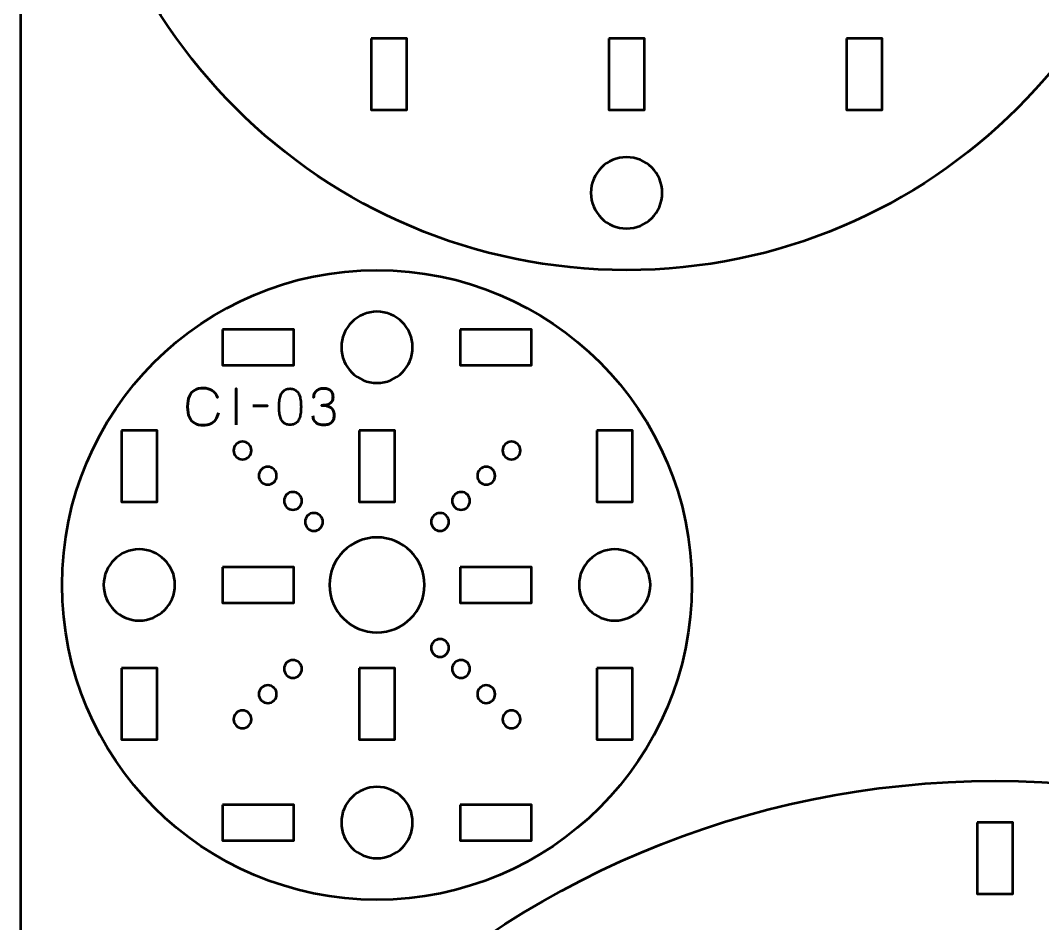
# Model space of a CAD drawing. Header units: centimetres. Extents: x -21 to 0, y -29.7 to 0.
# Drawn here: x -21 to -12.4, y -15.1 to -7.5 of the extents above; entities that cross this region are included whole.
import ezdxf

# ---------------------------------------------------------------- set-up
doc = ezdxf.new("R2010")
doc.units = ezdxf.units.CM
doc.header["$MEASUREMENT"] = 0
doc.layers.add('Layer 1', color=7, linetype='Continuous')

msp = doc.modelspace()

# ---------------------------------------------------------------- linework, layer by layer
at = {"layer": 'Layer 1', "color": 2, "lineweight": 53}
for centre, major_axis in [((-15.9, -4.95004), (0, 4.65)), ((-18, -12.25), (0, 2.65)), ((-12.79999, -21.55003), (0, 7.65))]:
    msp.add_ellipse(centre, major_axis=major_axis, ratio=1, dxfattribs=at)
at = {"layer": 'Layer 1', "color": 22, "lineweight": 53}
msp.add_open_spline([(-21.00003, -29.19995), (-21.00003, -29.19995), (-21.00003, -0.49992), (-21.00003, -0.49992), (-21.00003, -0.49992), (-21.00003, -0.22295), (-20.77694, 0.00004), (-20.49994, 0.00004), (-20.49994, 0.00004), (-20.49994, 0.00004), (-0.50008, 0.00004), (-0.50008, 0.00004), (-0.50008, 0.00004), (-0.22294, 0.00004), (0.00002, -0.22295), (0.00002, -0.49992), (0.00002, -0.49992), (0.00002, -0.49992), (0.00002, -29.19995), (0.00002, -29.19995), (0.00002, -29.19995), (0.00002, -29.47695), (-0.22294, -29.70004), (-0.50008, -29.70004), (-0.50008, -29.70004), (-0.50008, -29.70004), (-20.49994, -29.70004), (-20.49994, -29.70004), (-20.49994, -29.70004), (-20.77694, -29.70004), (-21.00003, -29.47695), (-21.00003, -29.19995)], degree=3, knots=[0, 0, 0, 0, 0.125, 0.125, 0.125, 0.125, 0.25, 0.25, 0.25, 0.25, 0.375, 0.375, 0.375, 0.375, 0.5, 0.5, 0.5, 0.5, 0.625, 0.625, 0.625, 0.625, 0.75, 0.75, 0.75, 0.75, 0.875, 0.875, 0.875, 0.875, 1, 1, 1, 1], dxfattribs=at)
at = {"layer": 'Layer 1', "lineweight": 53}
for points in [[(-18.04997, -7.64999), (-18.04997, -7.64999), (-17.74997, -7.64999), (-17.74997, -7.64999), (-17.74997, -7.64999), (-17.74997, -7.64999), (-17.74997, -8.24999), (-17.74997, -8.24999), (-17.74997, -8.24999), (-17.74997, -8.24999), (-18.04997, -8.24999), (-18.04997, -8.24999), (-18.04997, -8.24999), (-18.04997, -8.24999), (-18.04997, -7.64999), (-18.04997, -7.64999)], [(-16.05004, -7.64999), (-16.05004, -7.64999), (-15.75004, -7.64999), (-15.75004, -7.64999), (-15.75004, -7.64999), (-15.75004, -7.64999), (-15.75004, -8.24999), (-15.75004, -8.24999), (-15.75004, -8.24999), (-15.75004, -8.24999), (-16.05004, -8.24999), (-16.05004, -8.24999), (-16.05004, -8.24999), (-16.05004, -8.24999), (-16.05004, -7.64999), (-16.05004, -7.64999)], [(-14.04994, -7.64999), (-14.04994, -7.64999), (-13.74993, -7.64999), (-13.74993, -7.64999), (-13.74993, -7.64999), (-13.74993, -7.64999), (-13.74993, -8.24999), (-13.74993, -8.24999), (-13.74993, -8.24999), (-13.74993, -8.24999), (-14.04994, -8.24999), (-14.04994, -8.24999), (-14.04994, -8.24999), (-14.04994, -8.24999), (-14.04994, -7.64999), (-14.04994, -7.64999)], [(-15.59997, -8.95001), (-15.59997, -9.11564), (-15.73431, -9.25001), (-15.89996, -9.25001), (-15.89996, -9.25001), (-16.06559, -9.25001), (-16.19997, -9.11564), (-16.19997, -8.95001), (-16.19997, -8.95001), (-16.19997, -8.78424), (-16.06559, -8.65001), (-15.89996, -8.65001), (-15.89996, -8.65001), (-15.73431, -8.65001), (-15.59997, -8.78424), (-15.59997, -8.95001)], [(-17.69997, -10.25), (-17.69997, -10.41563), (-17.83431, -10.55001), (-17.99996, -10.55001), (-17.99996, -10.55001), (-18.16559, -10.55001), (-18.29997, -10.41563), (-18.29997, -10.25), (-18.29997, -10.25), (-18.29997, -10.08423), (-18.16559, -9.95), (-17.99996, -9.95), (-17.99996, -9.95), (-17.83431, -9.95), (-17.69997, -10.08423), (-17.69997, -10.25)], [(-19.29999, -10.09993), (-19.29999, -10.09993), (-18.69998, -10.09993), (-18.69998, -10.09993), (-18.69998, -10.09993), (-18.69998, -10.09993), (-18.69998, -10.39993), (-18.69998, -10.39993), (-18.69998, -10.39993), (-18.69998, -10.39993), (-19.29999, -10.39993), (-19.29999, -10.39993), (-19.29999, -10.39993), (-19.29999, -10.39993), (-19.29999, -10.09993), (-19.29999, -10.09993)], [(-17.29992, -10.09993), (-17.29992, -10.09993), (-16.69992, -10.09993), (-16.69992, -10.09993), (-16.69992, -10.09993), (-16.69992, -10.09993), (-16.69992, -10.39993), (-16.69992, -10.39993), (-16.69992, -10.39993), (-16.69992, -10.39993), (-17.29992, -10.39993), (-17.29992, -10.39993), (-17.29992, -10.39993), (-17.29992, -10.39993), (-17.29992, -10.09993), (-17.29992, -10.09993)], [(-20.14997, -10.94991), (-20.14997, -10.94991), (-19.84997, -10.94991), (-19.84997, -10.94991), (-19.84997, -10.94991), (-19.84997, -10.94991), (-19.84997, -11.54992), (-19.84997, -11.54992), (-19.84997, -11.54992), (-19.84997, -11.54992), (-20.14997, -11.54992), (-20.14997, -11.54992), (-20.14997, -11.54992), (-20.14997, -11.54992), (-20.14997, -10.94991), (-20.14997, -10.94991)], [(-18.15004, -10.94991), (-18.15004, -10.94991), (-17.85004, -10.94991), (-17.85004, -10.94991), (-17.85004, -10.94991), (-17.85004, -10.94991), (-17.85004, -11.54992), (-17.85004, -11.54992), (-17.85004, -11.54992), (-17.85004, -11.54992), (-18.15004, -11.54992), (-18.15004, -11.54992), (-18.15004, -11.54992), (-18.15004, -11.54992), (-18.15004, -10.94991), (-18.15004, -10.94991)], [(-16.14994, -10.94991), (-16.14994, -10.94991), (-15.84993, -10.94991), (-15.84993, -10.94991), (-15.84993, -10.94991), (-15.84993, -10.94991), (-15.84993, -11.54992), (-15.84993, -11.54992), (-15.84993, -11.54992), (-15.84993, -11.54992), (-16.14994, -11.54992), (-16.14994, -11.54992), (-16.14994, -11.54992), (-16.14994, -11.54992), (-16.14994, -10.94991), (-16.14994, -10.94991)], [(-17.59996, -12.24994), (-17.59996, -12.47082), (-17.77908, -12.64994), (-17.99996, -12.64994), (-17.99996, -12.64994), (-18.2208, -12.64994), (-18.39998, -12.47082), (-18.39998, -12.24994), (-18.39998, -12.24994), (-18.39998, -12.0291), (-18.2208, -11.84992), (-17.99996, -11.84992), (-17.99996, -11.84992), (-17.77908, -11.84992), (-17.59996, -12.0291), (-17.59996, -12.24994)], [(-19.69989, -12.24994), (-19.69989, -12.41559), (-19.83427, -12.54993), (-19.9999, -12.54993), (-19.9999, -12.54993), (-20.16567, -12.54993), (-20.2999, -12.41559), (-20.2999, -12.24994), (-20.2999, -12.24994), (-20.2999, -12.08431), (-20.16567, -11.94993), (-19.9999, -11.94993), (-19.9999, -11.94993), (-19.83427, -11.94993), (-19.69989, -12.08431), (-19.69989, -12.24994)], [(-15.7, -12.24994), (-15.7, -12.41559), (-15.83424, -12.54993), (-16.00001, -12.54993), (-16.00001, -12.54993), (-16.16567, -12.54993), (-16.30001, -12.41559), (-16.30001, -12.24994), (-16.30001, -12.24994), (-16.30001, -12.08431), (-16.16567, -11.94993), (-16.00001, -11.94993), (-16.00001, -11.94993), (-15.83424, -11.94993), (-15.7, -12.08431), (-15.7, -12.24994)], [(-19.29999, -12.09986), (-19.29999, -12.09986), (-18.69998, -12.09986), (-18.69998, -12.09986), (-18.69998, -12.09986), (-18.69998, -12.09986), (-18.69998, -12.39986), (-18.69998, -12.39986), (-18.69998, -12.39986), (-18.69998, -12.39986), (-19.29999, -12.39986), (-19.29999, -12.39986), (-19.29999, -12.39986), (-19.29999, -12.39986), (-19.29999, -12.09986), (-19.29999, -12.09986)], [(-17.29992, -12.09986), (-17.29992, -12.09986), (-16.69992, -12.09986), (-16.69992, -12.09986), (-16.69992, -12.09986), (-16.69992, -12.09986), (-16.69992, -12.39986), (-16.69992, -12.39986), (-16.69992, -12.39986), (-16.69992, -12.39986), (-17.29992, -12.39986), (-17.29992, -12.39986), (-17.29992, -12.39986), (-17.29992, -12.39986), (-17.29992, -12.09986), (-17.29992, -12.09986)], [(-20.14997, -12.94998), (-20.14997, -12.94998), (-19.84997, -12.94998), (-19.84997, -12.94998), (-19.84997, -12.94998), (-19.84997, -12.94998), (-19.84997, -13.54998), (-19.84997, -13.54998), (-19.84997, -13.54998), (-19.84997, -13.54998), (-20.14997, -13.54998), (-20.14997, -13.54998), (-20.14997, -13.54998), (-20.14997, -13.54998), (-20.14997, -12.94998), (-20.14997, -12.94998)], [(-18.15004, -12.94998), (-18.15004, -12.94998), (-17.85004, -12.94998), (-17.85004, -12.94998), (-17.85004, -12.94998), (-17.85004, -12.94998), (-17.85004, -13.54998), (-17.85004, -13.54998), (-17.85004, -13.54998), (-17.85004, -13.54998), (-18.15004, -13.54998), (-18.15004, -13.54998), (-18.15004, -13.54998), (-18.15004, -13.54998), (-18.15004, -12.94998), (-18.15004, -12.94998)], [(-16.14994, -12.94998), (-16.14994, -12.94998), (-15.84993, -12.94998), (-15.84993, -12.94998), (-15.84993, -12.94998), (-15.84993, -12.94998), (-15.84993, -13.54998), (-15.84993, -13.54998), (-15.84993, -13.54998), (-15.84993, -13.54998), (-16.14994, -13.54998), (-16.14994, -13.54998), (-16.14994, -13.54998), (-16.14994, -13.54998), (-16.14994, -12.94998), (-16.14994, -12.94998)], [(-17.69997, -14.24989), (-17.69997, -14.41566), (-17.83431, -14.5499), (-17.99996, -14.5499), (-17.99996, -14.5499), (-18.16559, -14.5499), (-18.29997, -14.41566), (-18.29997, -14.24989), (-18.29997, -14.24989), (-18.29997, -14.08423), (-18.16559, -13.94989), (-17.99996, -13.94989), (-17.99996, -13.94989), (-17.83431, -13.94989), (-17.69997, -14.08423), (-17.69997, -14.24989)], [(-19.29999, -14.09996), (-19.29999, -14.09996), (-18.69998, -14.09996), (-18.69998, -14.09996), (-18.69998, -14.09996), (-18.69998, -14.09996), (-18.69998, -14.39997), (-18.69998, -14.39997), (-18.69998, -14.39997), (-18.69998, -14.39997), (-19.29999, -14.39997), (-19.29999, -14.39997), (-19.29999, -14.39997), (-19.29999, -14.39997), (-19.29999, -14.09996), (-19.29999, -14.09996)], [(-17.29992, -14.09996), (-17.29992, -14.09996), (-16.69992, -14.09996), (-16.69992, -14.09996), (-16.69992, -14.09996), (-16.69992, -14.09996), (-16.69992, -14.39997), (-16.69992, -14.39997), (-16.69992, -14.39997), (-16.69992, -14.39997), (-17.29992, -14.39997), (-17.29992, -14.39997), (-17.29992, -14.39997), (-17.29992, -14.39997), (-17.29992, -14.09996), (-17.29992, -14.09996)], [(-12.94995, -14.24998), (-12.94995, -14.24998), (-12.64995, -14.24998), (-12.64995, -14.24998), (-12.64995, -14.24998), (-12.64995, -14.24998), (-12.64995, -14.84999), (-12.64995, -14.84999), (-12.64995, -14.84999), (-12.64995, -14.84999), (-12.94995, -14.84999), (-12.94995, -14.84999), (-12.94995, -14.84999), (-12.94995, -14.84999), (-12.94995, -14.24998), (-12.94995, -14.24998)]]:
    msp.add_open_spline(points, degree=3, knots=[0, 0, 0, 0, 0.25, 0.25, 0.25, 0.25, 0.5, 0.5, 0.5, 0.5, 0.75, 0.75, 0.75, 0.75, 1, 1, 1, 1], dxfattribs=at)
at = {"layer": 'Layer 1', "color": 30, "lineweight": 53}
for points, knots in [([(-19.33485, -10.80033), (-19.33937, -10.82453), (-19.34727, -10.8445), (-19.35835, -10.86016), (-19.35835, -10.86016), (-19.36949, -10.87576), (-19.38375, -10.88733), (-19.4011, -10.89488), (-19.4011, -10.89488), (-19.41839, -10.90243), (-19.43871, -10.90624), (-19.46185, -10.90617), (-19.46185, -10.90617), (-19.49, -10.90624), (-19.51392, -10.9008), (-19.53354, -10.88973), (-19.53354, -10.88973), (-19.55315, -10.87872), (-19.56811, -10.86172), (-19.57841, -10.83865), (-19.57841, -10.83865), (-19.58871, -10.81557), (-19.59386, -10.78601), (-19.59393, -10.74996), (-19.59393, -10.74996), (-19.59386, -10.71405), (-19.58871, -10.68455), (-19.57841, -10.66148), (-19.57841, -10.66148), (-19.56811, -10.63841), (-19.55315, -10.62134), (-19.53354, -10.61026), (-19.53354, -10.61026), (-19.51392, -10.59918), (-19.49, -10.59368), (-19.46185, -10.59375), (-19.46185, -10.59375), (-19.43172, -10.59368), (-19.40647, -10.6001), (-19.38615, -10.61301), (-19.38615, -10.61301), (-19.3659, -10.62592), (-19.35101, -10.64589), (-19.34163, -10.67291), (-19.34163, -10.67291), (-19.35101, -10.64589), (-19.3659, -10.62592), (-19.38615, -10.61301), (-19.38615, -10.61301), (-19.40647, -10.6001), (-19.43172, -10.59368), (-19.46185, -10.59375), (-19.46185, -10.59375), (-19.49, -10.59368), (-19.51392, -10.59918), (-19.53354, -10.61026), (-19.53354, -10.61026), (-19.55315, -10.62134), (-19.56811, -10.63841), (-19.57841, -10.66148), (-19.57841, -10.66148), (-19.58871, -10.68455), (-19.59386, -10.71405), (-19.59393, -10.74996), (-19.59393, -10.74996), (-19.59386, -10.78601), (-19.58871, -10.81557), (-19.57841, -10.83865), (-19.57841, -10.83865), (-19.56811, -10.86172), (-19.55315, -10.87872), (-19.53354, -10.88973), (-19.53354, -10.88973), (-19.51392, -10.9008), (-19.49, -10.90624), (-19.46185, -10.90617), (-19.46185, -10.90617), (-19.43871, -10.90624), (-19.41839, -10.90243), (-19.4011, -10.89488), (-19.4011, -10.89488), (-19.38375, -10.88733), (-19.36949, -10.87576), (-19.35835, -10.86016), (-19.35835, -10.86016), (-19.34727, -10.8445), (-19.33937, -10.82453), (-19.33485, -10.80033)], [0, 0, 0, 0, 0.0454545, 0.0454545, 0.0454545, 0.0454545, 0.0909091, 0.0909091, 0.0909091, 0.0909091, 0.1363636, 0.1363636, 0.1363636, 0.1363636, 0.1818182, 0.1818182, 0.1818182, 0.1818182, 0.2272727, 0.2272727, 0.2272727, 0.2272727, 0.2727273, 0.2727273, 0.2727273, 0.2727273, 0.3181818, 0.3181818, 0.3181818, 0.3181818, 0.3636364, 0.3636364, 0.3636364, 0.3636364, 0.4090909, 0.4090909, 0.4090909, 0.4090909, 0.4545455, 0.4545455, 0.4545455, 0.4545455, 0.5, 0.5, 0.5, 0.5, 0.5454545, 0.5454545, 0.5454545, 0.5454545, 0.5909091, 0.5909091, 0.5909091, 0.5909091, 0.6363636, 0.6363636, 0.6363636, 0.6363636, 0.6818182, 0.6818182, 0.6818182, 0.6818182, 0.7272727, 0.7272727, 0.7272727, 0.7272727, 0.7727273, 0.7727273, 0.7727273, 0.7727273, 0.8181818, 0.8181818, 0.8181818, 0.8181818, 0.8636364, 0.8636364, 0.8636364, 0.8636364, 0.9090909, 0.9090909, 0.9090909, 0.9090909, 0.9545455, 0.9545455, 0.9545455, 0.9545455, 1, 1, 1, 1]), ([(-19.18499, -10.90278), (-19.18499, -10.90278), (-19.18499, -10.59756), (-19.18499, -10.59756), (-19.18499, -10.59756), (-19.18499, -10.59756), (-19.18499, -10.90278), (-19.18499, -10.90278)], [0, 0, 0, 0, 0.5, 0.5, 0.5, 0.5, 1, 1, 1, 1]), ([(-18.7316, -10.90278), (-18.71679, -10.90271), (-18.70402, -10.9001), (-18.69336, -10.89502), (-18.69336, -10.89502), (-18.68278, -10.88994), (-18.67396, -10.88267), (-18.66691, -10.87343), (-18.66691, -10.87343), (-18.65992, -10.86412), (-18.65442, -10.85311), (-18.65033, -10.84041), (-18.65033, -10.84041), (-18.6463, -10.82771), (-18.64341, -10.81381), (-18.64179, -10.79857), (-18.64179, -10.79857), (-18.64009, -10.78333), (-18.63925, -10.76731), (-18.63932, -10.75038), (-18.63932, -10.75038), (-18.63925, -10.73352), (-18.64009, -10.7175), (-18.64179, -10.70233), (-18.64179, -10.70233), (-18.64341, -10.68716), (-18.6463, -10.67319), (-18.65033, -10.66049), (-18.65033, -10.66049), (-18.65442, -10.64786), (-18.65992, -10.63686), (-18.66691, -10.62747), (-18.66691, -10.62747), (-18.67396, -10.61816), (-18.68278, -10.61089), (-18.69336, -10.60581), (-18.69336, -10.60581), (-18.70402, -10.60066), (-18.71679, -10.59805), (-18.7316, -10.59798), (-18.7316, -10.59798), (-18.74642, -10.59805), (-18.75919, -10.60066), (-18.76985, -10.60581), (-18.76985, -10.60581), (-18.78043, -10.61089), (-18.78925, -10.61816), (-18.7963, -10.62747), (-18.7963, -10.62747), (-18.80329, -10.63686), (-18.80879, -10.64786), (-18.81288, -10.66049), (-18.81288, -10.66049), (-18.81691, -10.67319), (-18.8198, -10.68716), (-18.82142, -10.70233), (-18.82142, -10.70233), (-18.82311, -10.7175), (-18.82396, -10.73352), (-18.82389, -10.75038), (-18.82389, -10.75038), (-18.82396, -10.76731), (-18.82311, -10.78333), (-18.82142, -10.79857), (-18.82142, -10.79857), (-18.8198, -10.81381), (-18.81691, -10.82771), (-18.81288, -10.84041), (-18.81288, -10.84041), (-18.80879, -10.85311), (-18.80329, -10.86412), (-18.7963, -10.87343), (-18.7963, -10.87343), (-18.78925, -10.88267), (-18.78043, -10.88994), (-18.76985, -10.89502), (-18.76985, -10.89502), (-18.75919, -10.9001), (-18.74642, -10.90271), (-18.7316, -10.90278)], [0, 0, 0, 0, 0.05, 0.05, 0.05, 0.05, 0.1, 0.1, 0.1, 0.1, 0.15, 0.15, 0.15, 0.15, 0.2, 0.2, 0.2, 0.2, 0.25, 0.25, 0.25, 0.25, 0.3, 0.3, 0.3, 0.3, 0.35, 0.35, 0.35, 0.35, 0.4, 0.4, 0.4, 0.4, 0.45, 0.45, 0.45, 0.45, 0.5, 0.5, 0.5, 0.5, 0.55, 0.55, 0.55, 0.55, 0.6, 0.6, 0.6, 0.6, 0.65, 0.65, 0.65, 0.65, 0.7, 0.7, 0.7, 0.7, 0.75, 0.75, 0.75, 0.75, 0.8, 0.8, 0.8, 0.8, 0.85, 0.85, 0.85, 0.85, 0.9, 0.9, 0.9, 0.9, 0.95, 0.95, 0.95, 0.95, 1, 1, 1, 1]), ([(-18.7316, -10.90278), (-18.71679, -10.90271), (-18.70402, -10.9001), (-18.69336, -10.89502), (-18.69336, -10.89502), (-18.68278, -10.88994), (-18.67396, -10.88267), (-18.66691, -10.87343), (-18.66691, -10.87343), (-18.65992, -10.86412), (-18.65442, -10.85311), (-18.65033, -10.84041), (-18.65033, -10.84041), (-18.6463, -10.82771), (-18.64341, -10.81381), (-18.64179, -10.79857), (-18.64179, -10.79857), (-18.64009, -10.78333), (-18.63925, -10.76731), (-18.63932, -10.75038), (-18.63932, -10.75038), (-18.63925, -10.73352), (-18.64009, -10.7175), (-18.64179, -10.70233), (-18.64179, -10.70233), (-18.64341, -10.68716), (-18.6463, -10.67319), (-18.65033, -10.66049), (-18.65033, -10.66049), (-18.65442, -10.64786), (-18.65992, -10.63686), (-18.66691, -10.62747), (-18.66691, -10.62747), (-18.67396, -10.61816), (-18.68278, -10.61089), (-18.69336, -10.60581), (-18.69336, -10.60581), (-18.70402, -10.60066), (-18.71679, -10.59805), (-18.7316, -10.59798), (-18.7316, -10.59798), (-18.74642, -10.59805), (-18.75919, -10.60066), (-18.76985, -10.60581), (-18.76985, -10.60581), (-18.78043, -10.61089), (-18.78925, -10.61816), (-18.7963, -10.62747), (-18.7963, -10.62747), (-18.80329, -10.63686), (-18.80879, -10.64786), (-18.81288, -10.66049), (-18.81288, -10.66049), (-18.81691, -10.67319), (-18.8198, -10.68716), (-18.82142, -10.70233), (-18.82142, -10.70233), (-18.82311, -10.7175), (-18.82396, -10.73352), (-18.82389, -10.75038), (-18.82389, -10.75038), (-18.82396, -10.76731), (-18.82311, -10.78333), (-18.82142, -10.79857), (-18.82142, -10.79857), (-18.8198, -10.81381), (-18.81691, -10.82771), (-18.81288, -10.84041), (-18.81288, -10.84041), (-18.80879, -10.85311), (-18.80329, -10.86412), (-18.7963, -10.87343), (-18.7963, -10.87343), (-18.78925, -10.88267), (-18.78043, -10.88994), (-18.76985, -10.89502), (-18.76985, -10.89502), (-18.75919, -10.9001), (-18.74642, -10.90271), (-18.7316, -10.90278)], [0, 0, 0, 0, 0.05, 0.05, 0.05, 0.05, 0.1, 0.1, 0.1, 0.1, 0.15, 0.15, 0.15, 0.15, 0.2, 0.2, 0.2, 0.2, 0.25, 0.25, 0.25, 0.25, 0.3, 0.3, 0.3, 0.3, 0.35, 0.35, 0.35, 0.35, 0.4, 0.4, 0.4, 0.4, 0.45, 0.45, 0.45, 0.45, 0.5, 0.5, 0.5, 0.5, 0.55, 0.55, 0.55, 0.55, 0.6, 0.6, 0.6, 0.6, 0.65, 0.65, 0.65, 0.65, 0.7, 0.7, 0.7, 0.7, 0.75, 0.75, 0.75, 0.75, 0.8, 0.8, 0.8, 0.8, 0.85, 0.85, 0.85, 0.85, 0.9, 0.9, 0.9, 0.9, 0.95, 0.95, 0.95, 0.95, 1, 1, 1, 1]), ([(-18.53899, -10.82616), (-18.53892, -10.8414), (-18.53539, -10.85466), (-18.52841, -10.86616), (-18.52841, -10.86616), (-18.52142, -10.87759), (-18.51147, -10.88655), (-18.49849, -10.89297), (-18.49849, -10.89297), (-18.48551, -10.89939), (-18.46992, -10.90264), (-18.45178, -10.90278), (-18.45178, -10.90278), (-18.43817, -10.90278), (-18.42582, -10.90137), (-18.4146, -10.89841), (-18.4146, -10.89841), (-18.40345, -10.89544), (-18.39386, -10.89086), (-18.38574, -10.88458), (-18.38574, -10.88458), (-18.37763, -10.8783), (-18.37142, -10.87018), (-18.36698, -10.86031), (-18.36698, -10.86031), (-18.3626, -10.85036), (-18.36042, -10.83843), (-18.36035, -10.82446), (-18.36035, -10.82446), (-18.36027, -10.80584), (-18.36408, -10.7901), (-18.37163, -10.77733), (-18.37163, -10.77733), (-18.37918, -10.76456), (-18.3909, -10.75497), (-18.40663, -10.74841), (-18.40663, -10.74841), (-18.42236, -10.74184), (-18.44254, -10.73853), (-18.46702, -10.73853), (-18.46702, -10.73853), (-18.44875, -10.7386), (-18.43344, -10.73691), (-18.42095, -10.73345), (-18.42095, -10.73345), (-18.40853, -10.72999), (-18.39859, -10.72512), (-18.39111, -10.71877), (-18.39111, -10.71877), (-18.38363, -10.71249), (-18.3782, -10.70501), (-18.37495, -10.69641), (-18.37495, -10.69641), (-18.37163, -10.68787), (-18.37001, -10.67849), (-18.37008, -10.66826), (-18.37008, -10.66826), (-18.37001, -10.65802), (-18.37142, -10.64857), (-18.37424, -10.63982), (-18.37424, -10.63982), (-18.377, -10.63107), (-18.38151, -10.62338), (-18.38765, -10.61682), (-18.38765, -10.61682), (-18.39379, -10.61026), (-18.4019, -10.60511), (-18.41185, -10.60144), (-18.41185, -10.60144), (-18.42187, -10.59777), (-18.43408, -10.59594), (-18.4484, -10.59587), (-18.4484, -10.59587), (-18.46265, -10.59594), (-18.47514, -10.59805), (-18.48572, -10.60215), (-18.48572, -10.60215), (-18.49638, -10.60624), (-18.50512, -10.61181), (-18.51218, -10.61894), (-18.51218, -10.61894), (-18.51916, -10.62606), (-18.52439, -10.63418), (-18.52784, -10.64335), (-18.52784, -10.64335), (-18.53137, -10.65252), (-18.53306, -10.66226), (-18.53306, -10.67249), (-18.53306, -10.67249), (-18.53306, -10.66226), (-18.53137, -10.65252), (-18.52784, -10.64335), (-18.52784, -10.64335), (-18.52439, -10.63418), (-18.51916, -10.62606), (-18.51218, -10.61894), (-18.51218, -10.61894), (-18.50512, -10.61181), (-18.49638, -10.60624), (-18.48572, -10.60215), (-18.48572, -10.60215), (-18.47514, -10.59805), (-18.46265, -10.59594), (-18.4484, -10.59587), (-18.4484, -10.59587), (-18.43408, -10.59594), (-18.42187, -10.59777), (-18.41185, -10.60144), (-18.41185, -10.60144), (-18.4019, -10.60511), (-18.39379, -10.61026), (-18.38765, -10.61682), (-18.38765, -10.61682), (-18.38151, -10.62338), (-18.377, -10.63107), (-18.37424, -10.63982), (-18.37424, -10.63982), (-18.37142, -10.64857), (-18.37001, -10.65802), (-18.37008, -10.66826), (-18.37008, -10.66826), (-18.37001, -10.67849), (-18.37163, -10.68787), (-18.37495, -10.69641), (-18.37495, -10.69641), (-18.3782, -10.70501), (-18.38363, -10.71249), (-18.39111, -10.71877), (-18.39111, -10.71877), (-18.39859, -10.72512), (-18.40853, -10.72999), (-18.42095, -10.73345), (-18.42095, -10.73345), (-18.43344, -10.73691), (-18.44875, -10.7386), (-18.46702, -10.73853), (-18.46702, -10.73853), (-18.44254, -10.73853), (-18.42236, -10.74184), (-18.40663, -10.74841), (-18.40663, -10.74841), (-18.3909, -10.75497), (-18.37918, -10.76456), (-18.37163, -10.77733), (-18.37163, -10.77733), (-18.36408, -10.7901), (-18.36027, -10.80584), (-18.36035, -10.82446), (-18.36035, -10.82446), (-18.36042, -10.83843), (-18.3626, -10.85036), (-18.36698, -10.86031), (-18.36698, -10.86031), (-18.37142, -10.87018), (-18.37763, -10.8783), (-18.38574, -10.88458), (-18.38574, -10.88458), (-18.39386, -10.89086), (-18.40345, -10.89544), (-18.4146, -10.89841), (-18.4146, -10.89841), (-18.42582, -10.90137), (-18.43817, -10.90278), (-18.45178, -10.90278), (-18.45178, -10.90278), (-18.46992, -10.90264), (-18.48551, -10.89939), (-18.49849, -10.89297), (-18.49849, -10.89297), (-18.51147, -10.88655), (-18.52142, -10.87759), (-18.52841, -10.86616), (-18.52841, -10.86616), (-18.53539, -10.85466), (-18.53892, -10.8414), (-18.53899, -10.82616)], [0, 0, 0, 0, 0.0227273, 0.0227273, 0.0227273, 0.0227273, 0.0454545, 0.0454545, 0.0454545, 0.0454545, 0.0681818, 0.0681818, 0.0681818, 0.0681818, 0.0909091, 0.0909091, 0.0909091, 0.0909091, 0.1136364, 0.1136364, 0.1136364, 0.1136364, 0.1363636, 0.1363636, 0.1363636, 0.1363636, 0.1590909, 0.1590909, 0.1590909, 0.1590909, 0.1818182, 0.1818182, 0.1818182, 0.1818182, 0.2045455, 0.2045455, 0.2045455, 0.2045455, 0.2272727, 0.2272727, 0.2272727, 0.2272727, 0.25, 0.25, 0.25, 0.25, 0.2727273, 0.2727273, 0.2727273, 0.2727273, 0.2954545, 0.2954545, 0.2954545, 0.2954545, 0.3181818, 0.3181818, 0.3181818, 0.3181818, 0.3409091, 0.3409091, 0.3409091, 0.3409091, 0.3636364, 0.3636364, 0.3636364, 0.3636364, 0.3863636, 0.3863636, 0.3863636, 0.3863636, 0.4090909, 0.4090909, 0.4090909, 0.4090909, 0.4318182, 0.4318182, 0.4318182, 0.4318182, 0.4545455, 0.4545455, 0.4545455, 0.4545455, 0.4772727, 0.4772727, 0.4772727, 0.4772727, 0.5, 0.5, 0.5, 0.5, 0.5227273, 0.5227273, 0.5227273, 0.5227273, 0.5454545, 0.5454545, 0.5454545, 0.5454545, 0.5681818, 0.5681818, 0.5681818, 0.5681818, 0.5909091, 0.5909091, 0.5909091, 0.5909091, 0.6136364, 0.6136364, 0.6136364, 0.6136364, 0.6363636, 0.6363636, 0.6363636, 0.6363636, 0.6590909, 0.6590909, 0.6590909, 0.6590909, 0.6818182, 0.6818182, 0.6818182, 0.6818182, 0.7045455, 0.7045455, 0.7045455, 0.7045455, 0.7272727, 0.7272727, 0.7272727, 0.7272727, 0.75, 0.75, 0.75, 0.75, 0.7727273, 0.7727273, 0.7727273, 0.7727273, 0.7954545, 0.7954545, 0.7954545, 0.7954545, 0.8181818, 0.8181818, 0.8181818, 0.8181818, 0.8409091, 0.8409091, 0.8409091, 0.8409091, 0.8636364, 0.8636364, 0.8636364, 0.8636364, 0.8863636, 0.8863636, 0.8863636, 0.8863636, 0.9090909, 0.9090909, 0.9090909, 0.9090909, 0.9318182, 0.9318182, 0.9318182, 0.9318182, 0.9545455, 0.9545455, 0.9545455, 0.9545455, 0.9772727, 0.9772727, 0.9772727, 0.9772727, 1, 1, 1, 1]), ([(-19.04402, -10.74318), (-19.04402, -10.74318), (-18.92083, -10.74318), (-18.92083, -10.74318), (-18.92083, -10.74318), (-18.92083, -10.74318), (-19.04402, -10.74318), (-19.04402, -10.74318)], [0, 0, 0, 0, 0.5, 0.5, 0.5, 0.5, 1, 1, 1, 1])]:
    msp.add_open_spline(points, degree=3, knots=knots, dxfattribs=at)
at = {"layer": 'Layer 1', "color": 250, "lineweight": 53}
for points in [[(-19.07831, -11.06557), (-19.04903, -11.09485), (-19.04903, -11.14236), (-19.07831, -11.17164), (-19.07831, -11.17164), (-19.10759, -11.20092), (-19.15509, -11.20092), (-19.18437, -11.17164), (-19.18437, -11.17164), (-19.21365, -11.14236), (-19.21365, -11.09485), (-19.18437, -11.06557), (-19.18437, -11.06557), (-19.15509, -11.03629), (-19.10759, -11.03629), (-19.07831, -11.06557)], [(-16.81557, -11.17164), (-16.84485, -11.20092), (-16.89235, -11.20092), (-16.92163, -11.17164), (-16.92163, -11.17164), (-16.95091, -11.14236), (-16.95091, -11.09485), (-16.92163, -11.06557), (-16.92163, -11.06557), (-16.89235, -11.03629), (-16.84485, -11.03629), (-16.81557, -11.06557), (-16.81557, -11.06557), (-16.78629, -11.09485), (-16.78629, -11.14236), (-16.81557, -11.17164)], [(-18.86618, -11.2777), (-18.8369, -11.30698), (-18.8369, -11.35449), (-18.86618, -11.38377), (-18.86618, -11.38377), (-18.89546, -11.41305), (-18.94296, -11.41305), (-18.97224, -11.38377), (-18.97224, -11.38377), (-19.00152, -11.35449), (-19.00152, -11.30698), (-18.97224, -11.2777), (-18.97224, -11.2777), (-18.94296, -11.24842), (-18.89546, -11.24842), (-18.86618, -11.2777)], [(-17.0277, -11.38377), (-17.05698, -11.41305), (-17.10448, -11.41305), (-17.13376, -11.38377), (-17.13376, -11.38377), (-17.16304, -11.35449), (-17.16304, -11.30698), (-17.13376, -11.2777), (-17.13376, -11.2777), (-17.10448, -11.24842), (-17.05698, -11.24842), (-17.0277, -11.2777), (-17.0277, -11.2777), (-16.99842, -11.30698), (-16.99842, -11.35449), (-17.0277, -11.38377)], [(-18.65404, -11.48984), (-18.62476, -11.51912), (-18.62476, -11.56662), (-18.65404, -11.5959), (-18.65404, -11.5959), (-18.68332, -11.62518), (-18.73083, -11.62518), (-18.76011, -11.5959), (-18.76011, -11.5959), (-18.78939, -11.56662), (-18.78939, -11.51912), (-18.76011, -11.48984), (-18.76011, -11.48984), (-18.73083, -11.46056), (-18.68332, -11.46056), (-18.65404, -11.48984)], [(-18.65404, -11.48984), (-18.62476, -11.51912), (-18.62476, -11.56662), (-18.65404, -11.5959), (-18.65404, -11.5959), (-18.68332, -11.62518), (-18.73083, -11.62518), (-18.76011, -11.5959), (-18.76011, -11.5959), (-18.78939, -11.56662), (-18.78939, -11.51912), (-18.76011, -11.48984), (-18.76011, -11.48984), (-18.73083, -11.46056), (-18.68332, -11.46056), (-18.65404, -11.48984)], [(-17.23983, -11.5959), (-17.26911, -11.62518), (-17.31662, -11.62518), (-17.3459, -11.5959), (-17.3459, -11.5959), (-17.37518, -11.56662), (-17.37518, -11.51912), (-17.3459, -11.48984), (-17.3459, -11.48984), (-17.31662, -11.46056), (-17.26911, -11.46056), (-17.23983, -11.48984), (-17.23983, -11.48984), (-17.21055, -11.51912), (-17.21055, -11.56662), (-17.23983, -11.5959)], [(-17.23983, -11.5959), (-17.26911, -11.62518), (-17.31662, -11.62518), (-17.3459, -11.5959), (-17.3459, -11.5959), (-17.37518, -11.56662), (-17.37518, -11.51912), (-17.3459, -11.48984), (-17.3459, -11.48984), (-17.31662, -11.46056), (-17.26911, -11.46056), (-17.23983, -11.48984), (-17.23983, -11.48984), (-17.21055, -11.51912), (-17.21055, -11.56662), (-17.23983, -11.5959)], [(-18.47727, -11.66661), (-18.44799, -11.69589), (-18.44799, -11.7434), (-18.47727, -11.77268), (-18.47727, -11.77268), (-18.50655, -11.80196), (-18.55405, -11.80196), (-18.58333, -11.77268), (-18.58333, -11.77268), (-18.61261, -11.7434), (-18.61261, -11.69589), (-18.58333, -11.66661), (-18.58333, -11.66661), (-18.55405, -11.63733), (-18.50655, -11.63733), (-18.47727, -11.66661)], [(-17.41661, -11.77268), (-17.44589, -11.80196), (-17.49339, -11.80196), (-17.52267, -11.77268), (-17.52267, -11.77268), (-17.55195, -11.7434), (-17.55195, -11.69589), (-17.52267, -11.66661), (-17.52267, -11.66661), (-17.49339, -11.63733), (-17.44589, -11.63733), (-17.41661, -11.66661), (-17.41661, -11.66661), (-17.38733, -11.69589), (-17.38733, -11.7434), (-17.41661, -11.77268)], [(-17.52267, -12.83334), (-17.55195, -12.80406), (-17.55195, -12.75655), (-17.52267, -12.72727), (-17.52267, -12.72727), (-17.49339, -12.69799), (-17.44589, -12.69799), (-17.41661, -12.72727), (-17.41661, -12.72727), (-17.38733, -12.75655), (-17.38733, -12.80406), (-17.41661, -12.83334), (-17.41661, -12.83334), (-17.44589, -12.86262), (-17.49339, -12.86262), (-17.52267, -12.83334)], [(-18.76011, -12.90405), (-18.73083, -12.87477), (-18.68332, -12.87477), (-18.65404, -12.90405), (-18.65404, -12.90405), (-18.62476, -12.93333), (-18.62476, -12.98084), (-18.65404, -13.01012), (-18.65404, -13.01012), (-18.68332, -13.0394), (-18.73083, -13.0394), (-18.76011, -13.01012), (-18.76011, -13.01012), (-18.78939, -12.98084), (-18.78939, -12.93333), (-18.76011, -12.90405)], [(-18.76011, -12.90405), (-18.73083, -12.87477), (-18.68332, -12.87477), (-18.65404, -12.90405), (-18.65404, -12.90405), (-18.62476, -12.93333), (-18.62476, -12.98084), (-18.65404, -13.01012), (-18.65404, -13.01012), (-18.68332, -13.0394), (-18.73083, -13.0394), (-18.76011, -13.01012), (-18.76011, -13.01012), (-18.78939, -12.98084), (-18.78939, -12.93333), (-18.76011, -12.90405)], [(-17.3459, -13.01012), (-17.37518, -12.98084), (-17.37518, -12.93333), (-17.3459, -12.90405), (-17.3459, -12.90405), (-17.31662, -12.87477), (-17.26911, -12.87477), (-17.23983, -12.90405), (-17.23983, -12.90405), (-17.21055, -12.93333), (-17.21055, -12.98084), (-17.23983, -13.01012), (-17.23983, -13.01012), (-17.26911, -13.0394), (-17.31662, -13.0394), (-17.3459, -13.01012)], [(-17.3459, -13.01012), (-17.37518, -12.98084), (-17.37518, -12.93333), (-17.3459, -12.90405), (-17.3459, -12.90405), (-17.31662, -12.87477), (-17.26911, -12.87477), (-17.23983, -12.90405), (-17.23983, -12.90405), (-17.21055, -12.93333), (-17.21055, -12.98084), (-17.23983, -13.01012), (-17.23983, -13.01012), (-17.26911, -13.0394), (-17.31662, -13.0394), (-17.3459, -13.01012)], [(-18.97224, -13.11618), (-18.94296, -13.0869), (-18.89546, -13.0869), (-18.86618, -13.11618), (-18.86618, -13.11618), (-18.8369, -13.14546), (-18.8369, -13.19297), (-18.86618, -13.22225), (-18.86618, -13.22225), (-18.89546, -13.25153), (-18.94296, -13.25153), (-18.97224, -13.22225), (-18.97224, -13.22225), (-19.00152, -13.19297), (-19.00152, -13.14546), (-18.97224, -13.11618)], [(-17.13376, -13.22225), (-17.16304, -13.19297), (-17.16304, -13.14546), (-17.13376, -13.11618), (-17.13376, -13.11618), (-17.10448, -13.0869), (-17.05698, -13.0869), (-17.0277, -13.11618), (-17.0277, -13.11618), (-16.99842, -13.14546), (-16.99842, -13.19297), (-17.0277, -13.22225), (-17.0277, -13.22225), (-17.05698, -13.25153), (-17.10448, -13.25153), (-17.13376, -13.22225)], [(-19.18437, -13.32831), (-19.15509, -13.29903), (-19.10759, -13.29903), (-19.07831, -13.32831), (-19.07831, -13.32831), (-19.04903, -13.35759), (-19.04903, -13.4051), (-19.07831, -13.43438), (-19.07831, -13.43438), (-19.10759, -13.46366), (-19.15509, -13.46366), (-19.18437, -13.43438), (-19.18437, -13.43438), (-19.21365, -13.4051), (-19.21365, -13.35759), (-19.18437, -13.32831)], [(-16.92163, -13.43438), (-16.95091, -13.4051), (-16.95091, -13.35759), (-16.92163, -13.32831), (-16.92163, -13.32831), (-16.89235, -13.29903), (-16.84485, -13.29903), (-16.81557, -13.32831), (-16.81557, -13.32831), (-16.78629, -13.35759), (-16.78629, -13.4051), (-16.81557, -13.43438), (-16.81557, -13.43438), (-16.84485, -13.46366), (-16.89235, -13.46366), (-16.92163, -13.43438)]]:
    msp.add_open_spline(points, degree=3, knots=[0, 0, 0, 0, 0.25, 0.25, 0.25, 0.25, 0.5, 0.5, 0.5, 0.5, 0.75, 0.75, 0.75, 0.75, 1, 1, 1, 1], dxfattribs=at)

doc.saveas('drawing.dxf')
